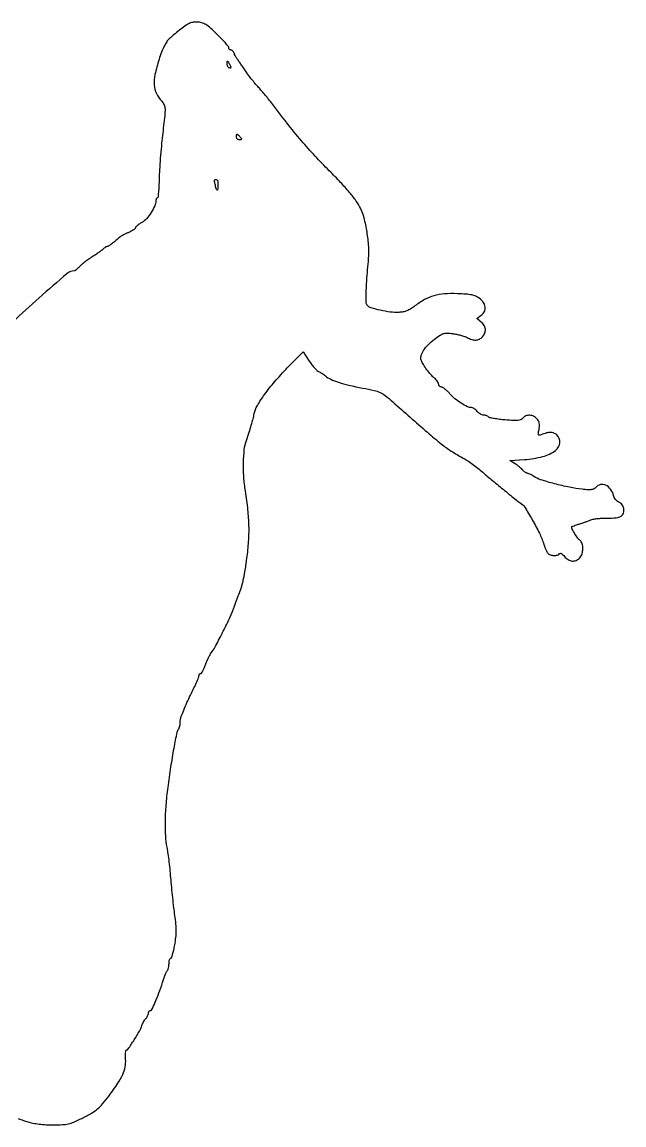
# Model space of a CAD drawing. Extents: x 0 to 643, y 0 to 622.
# Drawn here: x 322 to 643, y 33 to 622 of the extents above; entities that cross this region are included whole.
import ezdxf

# ---------------------------------------------------------------- set-up
doc = ezdxf.new("R2010")
doc.units = 0

msp = doc.modelspace()

# ---------------------------------------------------------------- linework, layer by layer
msp.add_lwpolyline([(319.39255, 36.32445, 0.000216), (322.271969, 35.397884, 0.000389), (324.634214, 34.640889, 0.031101), (327.281784, 33.972866, 0.016063), (330.658306, 33.4527, 0.01518), (334.386041, 33.114897, 0.015097), (338.134214, 33.003081, 0.012472), (343.092508, 33.128611, 0.04345), (346.262604, 33.565974, 0.045758), (349.224822, 34.532513, 0.014937), (353.394458, 36.478827, 0.012901), (358.645674, 39.295939, 0.042964), (361.864656, 41.517455, 0.04544), (364.562271, 44.190182, 0.015716), (367.961235, 48.5, 0.012141), (372.697307, 55.246438, 0.040099), (375.335784, 59.989661, 0.059478), (376.602227, 63.96145, 0.06485), (376.846359, 68.002904, -0.01346), (376.765312, 69.919292, -0.022461), (376.813029, 71.532799, -0.018633), (376.951922, 72.770611, -0.371461), (377.219271, 73.000622, 0.251243), (378.202757, 73.527013, 0.005113), (381.366258, 78.388979, 0.011322), (384.233681, 83.129756, 0.05355), (385.510416, 86.032818, -0.030093), (385.898895, 87.041885, -0.022028), (386.444408, 88.111257, -0.022395), (387.053404, 89.081438, -0.045047), (387.631932, 89.774789, 0.045574), (388.155511, 90.403626, 0.037085), (388.59813, 91.16063, 0.038439), (388.901954, 91.925485, 0.075462), (389, 92.571429, -0.059478), (389.06522, 93.11776, -0.078378), (389.257576, 93.580357, -0.096741), (389.542403, 93.89018, -0.159976), (389.876856, 94, 0.285321), (390.801101, 94.574153, 0.010072), (392.664963, 98.544474, 0.01645), (394.648716, 103.427765, 0.011815), (396.553249, 109, -0.008448), (397.280528, 111.17561, -0.010628), (398.030477, 113.163438, -0.008916), (398.720507, 114.796209, -0.079014), (399.144545, 115.45, 0.097797), (399.474405, 116.002661, 0.029721), (399.74871, 116.943438, 0.028507), (399.936985, 118.0584, 0.027578), (400, 119.2, -0.03079), (400.066119, 120.272683, -0.047748), (400.267073, 121.1775, -0.06092), (400.559615, 121.805966, -0.258927), (400.909183, 122, 0.315203), (401.32083, 122.288132, 0.013006), (401.924834, 124.090207, 0.018533), (402.536928, 126.388042, 0.011608), (403.089994, 129.115597, 0.01669), (403.665921, 133.102382, 0.026685), (403.860965, 136.536569, 0.024431), (403.695174, 140.179769, 0.011465), (403.143189, 144.865597, -0.005556), (402.608121, 148.987923, -0.002592), (402.001741, 154.341769, -0.002567), (401.423418, 159.966278, -0.003589), (400.968401, 165, 0.004651), (400.528415, 169.754787, 0.004561), (399.997457, 174.531646, 0.004494), (399.455895, 178.7128, 0.017211), (399.006024, 181.299221, -0.03751), (398.223604, 187.20822, -0.017856), (398.062791, 194.881918, -0.016122), (398.477833, 203.706895, -0.012728), (399.476969, 213.215618, -0.00544), (401.032382, 224.171648, -0.007166), (402.702333, 234.124471, -0.003398), (404.329303, 242.706002, -0.13035), (405.179077, 244.45, 0.100598), (405.496609, 245.014859, 0.0269), (405.760821, 246.016875, 0.026134), (405.943719, 247.2127, 0.024335), (406.006697, 248.45, -0.07896), (406.288593, 250.199139, -0.012016), (407.476242, 253.541563, -0.013198), (409.090287, 257.447749, -0.011087), (411, 261.5, 0.004594), (412.911036, 265.422159, 0.006619), (414.523758, 268.929688, 0.00373), (415.818922, 271.907429, 0.099691), (415.993303, 272.75, -0.067318), (416.060535, 273.227807, -0.083761), (416.251875, 273.632812, -0.098985), (416.534075, 273.903719, -0.142874), (416.864142, 274, 0.252386), (417.289282, 274.229199, 0.018785), (417.995178, 275.395312, 0.022458), (418.759056, 276.929904, 0.014942), (419.501002, 278.75, -0.011401), (420.271262, 280.678503, -0.011843), (421.119483, 282.545313, -0.011604), (421.927767, 284.123321, -0.049348), (422.521377, 285, 0.051712), (424.511633, 287.969396, 0.005112), (428.459736, 295.610215, 0.006731), (432.242633, 303.377007, 0.023825), (434.361294, 308.5, -0.001636), (435.108396, 310.560937, -0.001632), (435.869623, 312.61875, -0.001596), (436.546187, 314.412026, -0.006436), (436.976745, 315.5, 0.01757), (438.511304, 319.645075, 0.023316), (439.594584, 323.516923, 0.017379), (440.513466, 328.258195, 0.005281), (441.579209, 335.5, 0.016805), (442.504482, 344.544375, 0.022593), (442.695191, 352.775867, 0.021307), (442.139966, 361.355792, 0.012704), (440.786543, 371.5, -0.023028), (439.947458, 378.960959, -0.021346), (439.768369, 386.659436, -0.022151), (440.210483, 393.588184, -0.056273), (441.311151, 398.5, 0.004592), (442.774928, 402.863134, 0.007286), (443.939276, 406.628048, 0.008455), (444.844426, 409.918396, 0.012595), (445.514469, 412.827811, -0.082729), (447.156401, 417.108647, -0.02379), (451.051254, 423.067717, -0.021533), (456.469618, 429.913465, -0.014911), (463.146136, 437.190144), (471.61042, 445.880288), (474.885147, 440.878084, 0.016487), (476.261366, 438.919937, 0.019682), (477.688505, 437.172861, 0.01881), (478.988879, 435.809943, 0.108748), (479.829937, 435.288928, -0.038306), (480.610872, 434.945281, -0.016479), (481.596919, 434.375361, -0.016192), (482.611948, 433.696608, -0.020593), (483.5, 433.003145, 0.066292), (486.35135, 431.168417, 0.030342), (490.470175, 429.52947, 0.023223), (495.997859, 427.990077, 0.01059), (503.34142, 426.47095, -0.009166), (509.532167, 425.208673, -0.052533), (512.703628, 424.142027, -0.059774), (515.403849, 422.4909, -0.013901), (519.491317, 419.075773, 0.000988), (537.966483, 402.811332, 0.011424), (545.368318, 396.614412, 0.026413), (550.695398, 392.800382, 0.018912), (557.015404, 389.091176, -0.024011), (559.153035, 387.807129, -0.009706), (561.94515, 385.862521, -0.009578), (564.874356, 383.649952, -0.012), (567.5, 381.482614, 0.004986), (572.714471, 377.05391, 0.002781), (579.147678, 371.759915, 0.001669), (585.370659, 366.731122, 0.02726), (587.550179, 365.169155, -0.109889), (589.925426, 362.790045, -0.011806), (593.968365, 356.077051, -0.015573), (597.769747, 348.903991, -0.036153), (600.048826, 343.261954, 0.012702), (600.585608, 341.730046, 0.012964), (601.196109, 340.237886, 0.012819), (601.792359, 338.97112, 0.051377), (602.252768, 338.25, 0.149084), (603.514548, 337.379483, 0.068459), (605.502983, 337.035634, 0.070282), (607.437747, 337.241112, 0.195195), (608.520707, 338.033505, -0.274629), (608.92713, 338.245703, -0.116321), (609.539739, 338.065249, -0.066221), (610.311083, 337.478486, -0.030438), (611.152305, 336.533505, 0.087546), (613.060672, 334.826935, 0.117834), (615.25289, 334.099486, 0.125013), (617.440368, 334.459065, 0.106291), (619.345012, 335.828741, 0.110929), (620.522901, 337.911928, 0.07112), (620.944354, 340.669632, 0.073797), (620.577869, 343.314744, 0.149364), (619.434063, 345.054723, -0.065893), (618.263708, 346.319922, -0.016274), (616.705055, 348.686858, -0.013132), (615.294454, 351.130492, -0.124961), (615, 352.290281, -0.302587), (615.129366, 352.484474, -0.006436), (616.248438, 352.934834, -0.012621), (617.620811, 353.427243, -0.007893), (619.25, 353.937405, 0.007448), (621.004472, 354.485084, 0.007203), (622.761639, 355.090651, 0.007144), (624.29262, 355.667922, 0.026123), (625.236431, 356.097464, -0.08093), (626.304982, 356.448994, -0.013022), (628.487053, 356.73488, -0.014097), (631.098338, 356.933824, -0.011962), (633.863986, 357, 0.023797), (638.704611, 357.230519, 0.107947), (641.378299, 358.087664, 0.191397), (642.640764, 359.690105, 0.107887), (642.826764, 362.194958, 0.079037), (642.53258, 363.150819, 0.053475), (641.922792, 364.116644, 0.052733), (641.109194, 364.946713, 0.069764), (640.208273, 365.5, -0.070202), (639.287484, 366.066596, -0.047472), (638.41567, 366.940625, -0.047257), (637.719563, 367.969534, -0.067008), (637.323964, 369, 0.095345), (635.787904, 372.413479, 0.131303), (633.220611, 374.561514, 0.16447), (630.353635, 374.876954, 0.166934), (627.903968, 373.384289, -0.103797), (626.92637, 372.607841, -0.083322), (625.639354, 372.212389, -0.047904), (623.718918, 372.143009, -0.011441), (620.531523, 372.406584, -0.024774), (613.859566, 373.44859, -0.013784), (605.847978, 375.341612, -0.011896), (598.419394, 377.505002, -0.068321), (594.725285, 379.260431, 0.014424), (593.641902, 379.926439, 0.01717), (592.582132, 380.489002, 0.016108), (591.665753, 380.899839, 0.097621), (591.157628, 381, -0.122674), (590.714477, 381.110387, -0.035157), (590.109851, 381.48823, -0.033106), (589.464944, 382.025954, -0.029846), (588.872445, 382.662059, 0.03528), (588.152489, 383.418369, 0.014869), (587.087529, 384.333273, 0.014625), (585.887043, 385.247346, 0.01848), (584.7234, 386.017343), (581.9468, 387.710568), (589.7234, 388.27045, 0.044641), (599.585973, 389.873144, 0.1006), (606.372096, 393.158277, 0.20928), (608.661345, 397.281611, 0.236637), (607.035041, 401.468288, 0.091741), (605.473528, 402.431241, 0.091877), (603.671657, 402.771026, 0.06974), (601.471254, 402.469668, 0.030345), (598.679544, 401.494571, -0.05908), (597.699468, 401.214141, -0.35398), (597.270662, 401.459529, -0.130406), (597.183576, 402.239147, -0.009335), (597.548337, 404.405968, 0.027996), (597.794542, 406.296997, 0.066011), (597.711776, 407.714077, 0.079335), (597.282068, 408.896739, 0.057242), (596.463806, 410.039994, 0.095282), (594.672388, 411.388435, 0.103113), (592.558094, 411.927742, 0.109889), (590.510548, 411.56646, 0.121727), (588.896327, 410.375082, -0.117899), (587.820686, 409.568592, -0.076875), (586.312256, 409.175068, -0.038944), (583.913551, 409.117733, -0.007314), (579.530158, 409.418806, -0.010077), (576.389345, 409.744593, -0.013906), (573.586817, 410.171941, -0.010475), (571.296038, 410.636498, -0.142036), (570.556276, 411.043724, 0.069453), (570.070842, 411.410243, 0.038957), (569.397684, 411.719094, 0.038021), (568.654977, 411.929671, 0.050109), (567.954988, 412, -0.092024), (567.195738, 412.140932, -0.03944), (566.261517, 412.5875, -0.037291), (565.314057, 413.234703, -0.040371), (564.5, 414, 0.028412), (563.723789, 414.765457, 0.031213), (562.888719, 415.4125, 0.032852), (562.113244, 415.868033, 0.116888), (561.556454, 416, -0.113684), (559.320848, 416.514962, -0.028289), (556.022466, 418.357153, -0.029377), (552.662772, 420.779364, -0.041741), (550.01245, 423.333039, 0.01985), (548.677401, 424.737044, 0.024895), (547.328388, 425.92283, 0.024363), (546.12894, 426.783841, 0.144463), (545.396408, 427, -0.101306), (544.86353, 427.109086, -0.09845), (544.410195, 427.419305, -0.097395), (544.10649, 427.882614, -0.096816), (544, 428.42742, 0.112476), (543.846006, 429.103322, 0.038435), (543.339062, 429.978834, 0.035907), (542.611007, 430.89128, 0.034395), (541.75, 431.704368, -0.040721), (539.784934, 433.60761, -0.021577), (537.659625, 436.252877, -0.021533), (535.800034, 439.026462, -0.047794), (534.689546, 441.313345, -0.159874), (534.598331, 443.622936, -0.071057), (535.854132, 446.439056, -0.05521), (538.288151, 449.500937, -0.033898), (541.753293, 452.54667, -0.015143), (544.681658, 454.650622, -0.073265), (546.524158, 455.532628, -0.084268), (548.420041, 455.784454, -0.023669), (551.406381, 455.534775, -0.018525), (553.489639, 455.181914, -0.01505), (555.692237, 454.654724, -0.015314), (557.694084, 454.045004, -0.037761), (559.106721, 453.444813, 0.042636), (561.710258, 452.368437, 0.088575), (563.882143, 452.084227, 0.108529), (565.72707, 452.580515, 0.089296), (567.345012, 453.828741, 0.088385), (568.591394, 455.820058, 0.118254), (568.903572, 457.920792, 0.117744), (568.228852, 459.941256, 0.087112), (566.651203, 461.702404), (564.302406, 463.549968), (566.708919, 465.365205, 0.116628), (568.364837, 467.36202, 0.144415), (568.779554, 469.731266, 0.126325), (567.841611, 472.186719, 0.078923), (565.678361, 474.401103, 0.059509), (563.822037, 475.465642, 0.048991), (561.641853, 476.149378, 0.032313), (558.63678, 476.577122, 0.009414), (553.968411, 476.848003, 0.027829), (546.994416, 476.732845, 0.052361), (541.455386, 475.743321, 0.055945), (536.487888, 473.682919, 0.036771), (531.299123, 470.294805, -0.0248), (529.043651, 468.743861, -0.04295), (527.013732, 467.720525, -0.047402), (524.987019, 467.123745, -0.039336), (522.752028, 466.87011, -0.038325), (518.121023, 467.065854, -0.024013), (512.770196, 467.967133, -0.020001), (507.93932, 469.225823, -0.14684), (505.973293, 470.53218, -0.162463), (505.279538, 472.317599, -0.018106), (505.225113, 476.74485, -0.013418), (505.576944, 483.671609, -0.002934), (506.572165, 495.569552, 0.040237), (506.629172, 501.98181, 0.02177), (505.722515, 509.825921, 0.021562), (504.188436, 517.32725, 0.055667), (502.264607, 522.5, 0.039307), (499.943632, 526.321042, 0.017947), (496.359849, 530.935654, 0.014934), (491.592576, 536.304969, 0.008581), (485.548049, 542.5, -0.010786), (477.992707, 550.312078, -0.010485), (470.708023, 558.515413, -0.009306), (463.038402, 567.873273, -0.005618), (454.284013, 579.229745, 0.008061), (452.790839, 581.147285, 0.004755), (450.949023, 583.391448, 0.004755), (449.066304, 585.598482, 0.008117), (447.446921, 587.400718, -0.013933), (445.815051, 589.259897, -0.007339), (443.887978, 591.653514, -0.007296), (441.985052, 594.164153, -0.011156), (440.416327, 596.400718, 0.001683), (439.051923, 598.426552, 0.002108), (437.772247, 600.295836, 0.001693), (436.686578, 601.856141, 0.016449), (436.202994, 602.5, -0.032374), (435.847559, 603.006006, -0.01404), (435.438998, 603.720312, -0.013825), (435.045608, 604.506736, -0.017862), (434.730959, 605.25, 0.047895), (434.398907, 605.91944, 0.053704), (433.956081, 606.485937, 0.061074), (433.475009, 606.873389, 0.139908), (433.031385, 607, -0.083462), (432.637495, 607.06621, -0.092857), (432.302969, 607.256974, -0.100557), (432.079269, 607.541127, -0.117151), (432, 607.874804, 0.188138), (431.478395, 609.211965, 0.005532), (427.259252, 613.696432, 0.011279), (423.024109, 617.905002, 0.042388), (420.102462, 620.243411, 0.063988), (417.973866, 621.304503, 0.058313), (415.577862, 621.835635, 0.058923), (413.148936, 621.796629, 0.068426), (410.923383, 621.179715, 0.050524), (409.184463, 620.211581, 0.010638), (406.371194, 618.159344, 0.011129), (403.220932, 615.644127, 0.010791), (400.152537, 612.965869, 0.06198), (398.757454, 611.335549, 0.030632), (397.394638, 608.97047, 0.024843), (396.042738, 605.875563, 0.013605), (394.681904, 601.965869, 0.022818), (392.512515, 593.879851, 0.070479), (392.085336, 588.252365, 0.097565), (393.267875, 583.797688, 0.074144), (396.135265, 579.624435, -0.083758), (397.396604, 577.711341, -0.099391), (397.863173, 575.601536, -0.031963), (397.703435, 572.005878, -0.001929), (396.493512, 561.263685, 0.005937), (395.898648, 555.572433, 0.004158), (395.358024, 549.147997, 0.004196), (394.942895, 542.984008, 0.008727), (394.743512, 538.170968, -0.006912), (394.5962, 534.272844, -0.01145), (394.351219, 530.990408, -0.005161), (394.05777, 528.276712, -0.379132), (393.75, 528.002401, 0.194848), (393.463505, 527.88528, 0.086519), (393.220312, 527.548378, 0.066561), (393.055217, 527.049693, 0.046729), (393, 526.460162, -0.107045), (392.409855, 523.73522, -0.03744), (390.472019, 520.199816, -0.037773), (387.951381, 516.896142, -0.077777), (385.44631, 514.835821, 0.0178), (384.126289, 513.992257, 0.024724), (383.012354, 513.138959, 0.022884), (382.186826, 512.371637, 0.196514), (382, 511.914644, -0.219581), (381.802327, 511.486233, -0.028441), (380.978475, 510.860812, -0.028868), (379.854516, 510.195089, -0.020313), (378.522467, 509.573834, 0.011894), (377.097782, 508.938352, 0.011596), (375.692672, 508.230707, 0.011565), (374.488148, 507.552415, 0.041849), (373.772467, 507.041877, -0.003576), (370.815195, 504.570488, -0.01369), (368.921201, 503.095681, -0.017536), (367.610341, 502.200497, -0.141964), (366.918419, 502, 0.111754), (366.531331, 501.912389, 0.029986), (365.975969, 501.605291, 0.028822), (365.370543, 501.170598, 0.026273), (364.799166, 500.656309, -0.034135), (364.005559, 499.964248, -0.007339), (362.534849, 498.882369, -0.007631), (360.79055, 497.678005, -0.007216), (358.977738, 496.50425, 0.013319), (357.101948, 495.256968, 0.010984), (355.168424, 493.831133, 0.011137), (353.451082, 492.443389, 0.028879), (352.297749, 491.347941, -0.014811), (351.402822, 490.448729, -0.019719), (350.535204, 489.689708, -0.017338), (349.781752, 489.123286, -0.153683), (349.39012, 489, 0.179007), (345.566196, 487.585661, 0.004024), (330.581624, 474.5338, 0.008441), (316.635836, 461.761617, 0.049928)], format="xyb")
for points in [[(432.984687, 597.690983, -0.157323), (432.907599, 597.435603, -0.195945), (432.701752, 597.301162, -0.128516), (432.382147, 597.321663, -0.058538), (432, 597.5, -0.101161), (431.617978, 597.859627, -0.052761), (431.298248, 598.433213, -0.049393), (431.083635, 599.116349, -0.053738), (431.015313, 599.809017, -0.012098), (431.046994, 600.761472, -0.343021), (431.199331, 600.935744, -0.295079), (431.430616, 600.842749, -0.010223), (432, 600, -0.021347), (432.372163, 599.366342, -0.021318), (432.689119, 598.702976, -0.021733), (432.915238, 598.101584, -0.074451)], [(438, 560.5, -0.020633), (438.618371, 559.689039, -0.217533), (438.691858, 559.28931, -0.304492), (438.434686, 559.057736, -0.035496), (437.622445, 559, -0.091307), (437.003059, 559.114059, -0.095788), (436.476593, 559.440625, -0.099536), (436.124301, 559.927707, -0.107348), (436, 560.5, -0.023761), (436.027334, 561.07485, -0.037907), (436.110907, 561.559375, -0.044235), (436.231422, 561.90557, -0.294983), (436.377555, 562, -0.172217), (436.587584, 561.925448, -0.016008), (437.00989, 561.559375, -0.019119), (437.495645, 561.074554, -0.013852)], [(426.075, 536.725, 0.016113), (426.045865, 536.314526, 0.003176), (426.022031, 535.57651, 0.003364), (426.005505, 534.716007, 0.003119), (426, 533.833333, -0.024472), (425.924402, 532.289693, -0.646824), (425.629845, 532.190558, -0.120632), (425.217097, 532.933569, -0.007787), (424.59706, 535.347872, -0.021206), (424.351224, 536.60307, -0.081358), (424.360234, 537.396383, -0.207863), (424.605749, 537.768188, -0.228627), (425.031384, 537.822872, -0.057045), (425.453572, 537.626319, -0.065354), (425.799375, 537.346562, -0.075575), (426.020243, 537.030013, -0.141285)]]:
    msp.add_lwpolyline(points, format="xyb", close=True)

doc.saveas('drawing.dxf')
